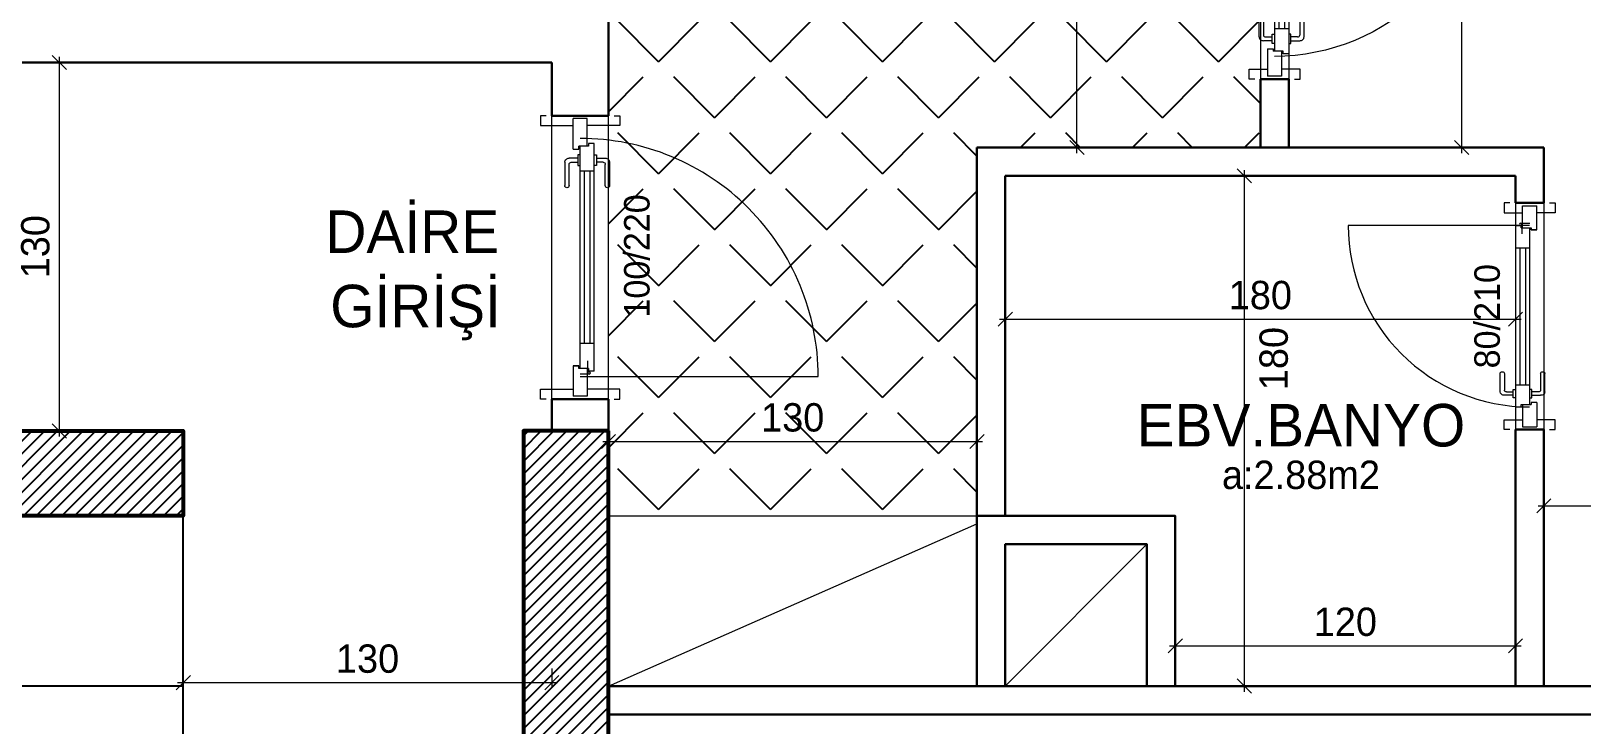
# Model space of a CAD drawing. Header units: centimetres. Extents: x 562865 to 1310255, y -148070 to 32737.
# Drawn here: x 655124 to 655670, y -25463 to -25218 of the extents above; entities that cross this region are included whole.
import ezdxf
from ezdxf.enums import TextEntityAlignment as Align

# ---------------------------------------------------------------- set-up
doc = ezdxf.new("R2010")
doc.units = ezdxf.units.CM
doc.header["$LTSCALE"] = 2.5
doc.linetypes.add('DASHED', pattern=[0.25, 0.125, -0.125])
doc.layers.get('0').update_dxf_attribs({"color": 86})
for name, color, linetype, lineweight in [('1', 126, 'Continuous', 25), ('DUVAR', 4, 'Continuous', 30), ('duvar-kesim', 7, 'Continuous', 0), ('iç ölçü', 106, 'Continuous', 18), ('kapi', 9, 'Continuous', 0), ('kolon', 1, 'Continuous', 53), ('TEFRIS', 33, 'Continuous', 0)]:
    doc.layers.add(name, color=color, linetype=linetype, lineweight=lineweight)
for name, color, linetype in [('alan', 7, 'Continuous'), ('kapi-yazi', 7, 'Continuous'), ('mahal', 7, 'Continuous'), ('MERBAS', 231, 'Continuous'), ('tarama', 173, 'Continuous'), ('TARAMA KOLON', 252, 'Continuous')]:
    doc.layers.add(name, color=color, linetype=linetype)
doc.styles.add('PINAR', font='comic.ttf')
doc.dimstyles.new('TEMİZ ÖLÇÜ', dxfattribs={"dimtxt": 10, "dimasz": 5, "dimexe": 1.8, "dimexo": 0.625, "dimgap": 3, "dimtad": 1, "dimdec": 0, "dimrnd": 0.5, "dimzin": 1, "dimdsep": 46, "dimtxsty": 'PINAR', "dimblk": 'OBLIQUE', "dimcen": 0.9, "dimdle": 2, "dimclrd": 256, "dimclre": 256, "dimclrt": 7, "dimadec": 0, "dimazin": 0, "dimtfac": 1, "dimtdec": 0, "dimtofl": 0, "dimtmove": 2, "dimatfit": 2, "dimfxl": 10, "dimfxlon": 1, "dimlwd": -1, "dimlwe": -1, "dimarcsym": 0})

# ---------------------------------------------------------------- blocks, each defined once
blk = doc.blocks.new('_Oblique')
at = {"color": 0, "linetype": 'ByBlock', "lineweight": -2}
blk.add_line((-0.5, -0.5), (0.5, 0.5), dxfattribs=at)
blk = doc.blocks.new('*D1722')
at = {"layer": 'Defpoints', "color": 0}
for p in [(655457.34, -25265.05), (655327.34, -25320.05), (655457.34, -25363.1)]:
    blk.add_point(p, dxfattribs=at)
at = {"layer": 'iç ölçü'}
for p, q in [((655327.34, -25353.1), (655327.34, -25364.9)), ((655457.34, -25353.1), (655457.34, -25364.9)), ((655325.34, -25363.1), (655459.34, -25363.1))]:
    blk.add_line(p, q, dxfattribs=at)
at = {"layer": 'iç ölçü', "linetype": 'ByBlock', "xscale": 5, "yscale": 5, "zscale": 5, "rotation": 180}
blk.add_blockref('_Oblique', (655327.34, -25363.1), dxfattribs=at)
at = {"layer": 'iç ölçü', "linetype": 'ByBlock', "xscale": 5, "yscale": 5, "zscale": 5}
blk.add_blockref('_Oblique', (655457.34, -25363.1), dxfattribs=at)
at = {"layer": 'iç ölçü', "color": 7, "insert": (655392.34, -25354.67), "char_height": 10, "attachment_point": 5, "style": 'PINAR'}
blk.add_mtext('130', dxfattribs=at)
blk = doc.blocks.new('*D1737')
at = {"layer": 'Defpoints', "color": 0}
for p in [(655549.39, -25269.39), (655549.39, -25449.39), (655551.67, -25449.39)]:
    blk.add_point(p, dxfattribs=at)
at = {"layer": 'iç ölçü'}
for p, q in [((655550.01, -25269.39), (655553.47, -25269.39)), ((655551.67, -25267.39), (655551.67, -25451.39)), ((655550.01, -25449.39), (655553.47, -25449.39))]:
    blk.add_line(p, q, dxfattribs=at)
at = {"layer": 'iç ölçü', "linetype": 'ByBlock', "xscale": 5, "yscale": 5, "zscale": 5}
for p, rotation in [((655551.67, -25269.39), 90), ((655551.67, -25449.39), 270)]:
    blk.add_blockref('_Oblique', p, dxfattribs=dict(at, rotation=rotation))
at = {"layer": 'iç ölçü', "color": 7, "insert": (655562.1, -25333.86), "char_height": 10, "attachment_point": 5, "rotation": 90, "style": 'PINAR'}
blk.add_mtext('180', dxfattribs=at)
blk = doc.blocks.new('*D1738')
at = {"layer": 'Defpoints', "color": 0}
for p in [(655527.34, -25427.44), (655647.34, -25427.44), (655647.34, -25435.2)]:
    blk.add_point(p, dxfattribs=at)
at = {"layer": 'iç ölçü'}
for p, q in [((655527.34, -25428.07), (655527.34, -25437)), ((655647.34, -25428.07), (655647.34, -25437)), ((655525.34, -25435.2), (655649.34, -25435.2))]:
    blk.add_line(p, q, dxfattribs=at)
at = {"layer": 'iç ölçü', "linetype": 'ByBlock', "xscale": 5, "yscale": 5, "zscale": 5, "rotation": 180}
blk.add_blockref('_Oblique', (655527.34, -25435.2), dxfattribs=at)
at = {"layer": 'iç ölçü', "linetype": 'ByBlock', "xscale": 5, "yscale": 5, "zscale": 5}
blk.add_blockref('_Oblique', (655647.34, -25435.2), dxfattribs=at)
at = {"layer": 'iç ölçü', "color": 7, "insert": (655587.34, -25426.79), "char_height": 10, "attachment_point": 5, "style": 'PINAR'}
blk.add_mtext('120', dxfattribs=at)
blk = doc.blocks.new('*D1740')
at = {"layer": 'Defpoints', "color": 0}
for p in [(655657.34, -25377.37), (656005.38, -25377.37), (656005.38, -25385.8)]:
    blk.add_point(p, dxfattribs=at)
at = {"layer": 'iç ölçü'}
for p, q in [((655657.34, -25378), (655657.34, -25387.6)), ((656005.38, -25378), (656005.38, -25387.6)), ((655655.34, -25385.8), (656007.38, -25385.8))]:
    blk.add_line(p, q, dxfattribs=at)
at = {"layer": 'iç ölçü', "linetype": 'ByBlock', "xscale": 5, "yscale": 5, "zscale": 5, "rotation": 180}
blk.add_blockref('_Oblique', (655657.34, -25385.8), dxfattribs=at)
at = {"layer": 'iç ölçü', "linetype": 'ByBlock', "xscale": 5, "yscale": 5, "zscale": 5}
blk.add_blockref('_Oblique', (656005.38, -25385.8), dxfattribs=at)
at = {"layer": 'iç ölçü', "color": 7, "insert": (655831.36, -25377.34), "char_height": 10, "attachment_point": 5, "style": 'PINAR'}
blk.add_mtext('348', dxfattribs=at)
blk = doc.blocks.new('*D1744')
at = {"layer": 'Defpoints', "color": 0}
for p in [(655632, -25119.39), (655628.35, -25259.39), (655632, -25259.39)]:
    blk.add_point(p, dxfattribs=at)
at = {"layer": 'iç ölçü'}
for p, q in [((655628.35, -25117.39), (655628.35, -25261.39)), ((655631.37, -25119.39), (655626.55, -25119.39)), ((655631.37, -25259.39), (655626.55, -25259.39))]:
    blk.add_line(p, q, dxfattribs=at)
at = {"layer": 'iç ölçü', "linetype": 'ByBlock', "xscale": 5, "yscale": 5, "zscale": 5}
for p, rotation in [((655628.35, -25119.39), 90), ((655628.35, -25259.39), 270)]:
    blk.add_blockref('_Oblique', p, dxfattribs=dict(at, rotation=rotation))
at = {"layer": 'iç ölçü', "color": 7, "insert": (655619.94, -25189.39), "char_height": 10, "attachment_point": 5, "rotation": 90, "style": 'PINAR'}
blk.add_mtext('140', dxfattribs=at)
blk = doc.blocks.new('fm-door1')
at = {"linetype": 'Continuous'}
for p, q in [((0, 25), (0, -25)), ((100, 25), (0, 25)), ((79.7, 31.8), (79.7, -0.3)), ((84, 27.6), (127.8, 27.6)), ((90, 50), (910, 50)), ((90, 50), (90, 30)), ((100, 30), (90, 30)), ((100, 30), (100, -5)), ((100, 30), (100, -5)), ((100, 0), (900, 0)), ((190, 50), (190, 0)), ((810, 50), (810, 0)), ((910, 30), (900, 30)), ((900, 30), (900, -5)), ((900, 25), (1000, 25)), ((910, 50), (910, 30)), ((1000, 25), (1000, -25)), ((110, -25), (0, -25)), ((100, -5), (110, -5)), ((110, -5), (100, -5)), ((110, -5), (110, -25)), ((110, -25), (110, -5)), ((890, -25), (890, -5)), ((890, -5), (900, -5)), ((890, -25), (1000, -25))]:
    blk.add_line(p, q, dxfattribs=at)
at = {"color": 8, "linetype": 'Continuous'}
for p, q in [((190, 35), (810, 35)), ((190, 15), (810, 15))]:
    blk.add_line(p, q, dxfattribs=at)
at = {"linetype": 'Continuous'}
for points in [[(857.6, 58.1), (857.6, 88.9, 0.414214), (842.4, 104.1), (758.6, 104.1, 1), (758.6, 88.9), (834.8, 88.9, -0.414214), (842.4, 81.3), (842.4, 58.1)], [(857.6, -8.1), (857.6, -38.9, -0.414214), (842.4, -54.1), (758.6, -54.1, -1), (758.6, -38.9), (834.8, -38.9, 0.414214), (842.4, -31.3), (842.4, -8.1)]]:
    blk.add_lwpolyline(points, format="xyb", dxfattribs=at)
for points in [[(869, 50), (869, 58.1), (831, 58.1), (831, 50)], [(869, 0), (869, -8.1), (831, -8.1), (831, 0)]]:
    blk.add_lwpolyline(points, dxfattribs=at)
blk.add_circle((84, 31.8), 4.26, dxfattribs=at)
blk = doc.blocks.new('*D1753')
at = {"layer": 'Defpoints', "color": 0}
for p in [(655492.64, -24959.39), (655557.34, -24959.39), (655502.85, -25259.39)]:
    blk.add_point(p, dxfattribs=at)
at = {"layer": 'iç ölçü'}
for p, q in [((655502.64, -24959.39), (655490.84, -24959.39)), ((655492.64, -25261.39), (655492.64, -24957.39)), ((655502.23, -25259.39), (655490.84, -25259.39))]:
    blk.add_line(p, q, dxfattribs=at)
at = {"layer": 'iç ölçü', "linetype": 'ByBlock', "xscale": 5, "yscale": 5, "zscale": 5}
for p, rotation in [((655492.64, -24959.39), 90), ((655492.64, -25259.39), 270)]:
    blk.add_blockref('_Oblique', p, dxfattribs=dict(at, rotation=rotation))
at = {"layer": 'iç ölçü', "color": 7, "insert": (655484.22, -25109.39), "char_height": 10, "attachment_point": 5, "rotation": 90, "style": 'PINAR'}
blk.add_mtext('300', dxfattribs=at)
blk = doc.blocks.new('*D1754')
at = {"layer": 'Defpoints', "color": 0}
for p in [(655467.34, -25269.39), (655647.34, -25269.39), (655647.34, -25319.97)]:
    blk.add_point(p, dxfattribs=at)
at = {"layer": 'iç ölçü'}
for p, q in [((655467.34, -25309.97), (655467.34, -25321.77)), ((655647.34, -25309.97), (655647.34, -25321.77)), ((655465.34, -25319.97), (655649.34, -25319.97))]:
    blk.add_line(p, q, dxfattribs=at)
at = {"layer": 'iç ölçü', "linetype": 'ByBlock', "xscale": 5, "yscale": 5, "zscale": 5, "rotation": 180}
blk.add_blockref('_Oblique', (655467.34, -25319.97), dxfattribs=at)
at = {"layer": 'iç ölçü', "linetype": 'ByBlock', "xscale": 5, "yscale": 5, "zscale": 5}
blk.add_blockref('_Oblique', (655647.34, -25319.97), dxfattribs=at)
at = {"layer": 'iç ölçü', "color": 7, "insert": (655557.34, -25311.52), "char_height": 10, "attachment_point": 5, "style": 'PINAR'}
blk.add_mtext('180', dxfattribs=at)
blk = doc.blocks.new('*D3148')
at = {"layer": 'Defpoints', "color": 0}
for p in [(655127.34, -25229.39), (655133.6, -25229.39), (655134.62, -25359.39)]:
    blk.add_point(p, dxfattribs=at)
at = {"layer": 'iç ölçü'}
for p, q in [((655133.6, -25361.39), (655133.6, -25227.39)), ((655128.6, -25229.39), (655135.4, -25229.39)), ((655133.99, -25359.39), (655131.8, -25359.39))]:
    blk.add_line(p, q, dxfattribs=at)
at = {"layer": 'iç ölçü', "linetype": 'ByBlock', "xscale": 5, "yscale": 5, "zscale": 5}
for p, rotation in [((655133.6, -25229.39), 90), ((655133.6, -25359.39), 270)]:
    blk.add_blockref('_Oblique', p, dxfattribs=dict(at, rotation=rotation))
at = {"layer": 'iç ölçü', "color": 7, "insert": (655125.17, -25294.39), "char_height": 10, "attachment_point": 5, "rotation": 90, "style": 'PINAR'}
blk.add_mtext('130', dxfattribs=at)
blk = doc.blocks.new('*D3149')
at = {"layer": 'Defpoints', "color": 0}
for p in [(655177.34, -25433.61), (655307.34, -25433.61), (655177.34, -25448.22)]:
    blk.add_point(p, dxfattribs=at)
at = {"layer": 'iç ölçü'}
for p, q in [((655177.34, -25443.22), (655177.34, -25450.02)), ((655307.34, -25443.22), (655307.34, -25450.02)), ((655309.34, -25448.22), (655175.34, -25448.22))]:
    blk.add_line(p, q, dxfattribs=at)
at = {"layer": 'iç ölçü', "linetype": 'ByBlock', "xscale": 5, "yscale": 5, "zscale": 5, "rotation": 180}
blk.add_blockref('_Oblique', (655177.34, -25448.22), dxfattribs=at)
at = {"layer": 'iç ölçü', "linetype": 'ByBlock', "xscale": 5, "yscale": 5, "zscale": 5}
blk.add_blockref('_Oblique', (655307.34, -25448.22), dxfattribs=at)
at = {"layer": 'iç ölçü', "color": 7, "insert": (655242.34, -25439.79), "char_height": 10, "attachment_point": 5, "style": 'PINAR'}
blk.add_mtext('130', dxfattribs=at)
blk = doc.blocks.new('SB')
at = {"layer": 'TARAMA KOLON'}
h = blk.add_hatch(dxfattribs=at)
h.set_pattern_fill('ANSI31', color=256, angle=7e-15)
h.paths.add_polyline_path([(655327.34, -25829.39), (655302.34, -25829.39), (655302.34, -25959.39), (655327.34, -25959.39)])
h.paths.add_polyline_path([(655437.34, -24424.14), (655477.34, -24424.14), (655477.34, -24494.14), (655437.34, -24494.14)])
h.paths.add_polyline_path([(655327.34, -25359.39), (655297.34, -25359.39), (655297.34, -25469.39), (655327.34, -25469.39)])
h.paths.add_polyline_path([(655327.34, -26079.39), (655327.34, -26109.39), (655257.34, -26109.39), (655257.34, -26079.39)])
h.paths.add_polyline_path([(654229.3, -24849.39), (654229.3, -24889.39), (654299.3, -24889.39), (654299.3, -24849.39)])
h.paths.add_polyline_path([(654269.3, -25899.39), (654229.3, -25899.39), (654229.3, -25829.39), (654269.3, -25829.39)])
h.paths.add_polyline_path([(654229.3, -25444.39), (654229.3, -25469.39), (654379.3, -25469.39), (654379.3, -25444.39)])
h.paths.add_polyline_path([(655112.34, -26369.39), (655142.34, -26369.39), (655142.34, -26429.39), (655112.34, -26429.39)])
h.paths.add_polyline_path([(654997.34, -26079.39), (654997.34, -26109.39), (654927.34, -26109.39), (654927.34, -26079.39)])
h.paths.add_polyline_path([(655437.34, -24889.39), (655467.34, -24889.39), (655467.34, -24829.39), (655437.34, -24829.39)])
h.paths.add_polyline_path([(655112.34, -26834.64), (655142.34, -26834.64), (655142.34, -26894.64), (655112.34, -26894.64)])
h.paths.add_polyline_path([(654787.34, -26369.39), (654817.34, -26369.39), (654817.34, -26429.39), (654787.34, -26429.39)])
h.paths.add_polyline_path([(655437.34, -26824.64), (655477.34, -26824.64), (655477.34, -26894.64), (655437.34, -26894.64)])
h.paths.add_polyline_path([(654299.3, -26369.39), (654299.3, -26409.39), (654229.3, -26409.39), (654229.3, -26369.39)])
h.paths.add_polyline_path([(654777.34, -26824.64), (654817.34, -26824.64), (654817.34, -26894.64), (654777.34, -26894.64)])
h.paths.add_polyline_path([(655437.34, -26369.39), (655467.34, -26369.39), (655467.34, -26429.39), (655437.34, -26429.39)])
h.paths.add_polyline_path([(655985.38, -25829.39), (656025.38, -25829.39), (656025.38, -25899.39), (655985.38, -25899.39)])
h.paths.add_polyline_path([(654927.34, -25959.39), (654927.34, -25359.39), (655177.34, -25359.39), (655177.34, -25389.39), (654952.35, -25389.39), (654952.35, -25729.39), (655177.34, -25729.39), (655177.34, -25754.39), (654952.34, -25754.39), (654952.34, -25934.39), (655177.34, -25934.39), (655177.34, -25959.39)])
h.paths.add_polyline_path([(654777.34, -24424.14), (654817.34, -24424.14), (654817.34, -24494.14), (654777.34, -24494.14)])
h.paths.add_polyline_path([(655985.38, -26824.64), (656025.38, -26824.64), (656025.38, -26894.64), (655985.38, -26894.64)])
h.paths.add_polyline_path([(654229.3, -24424.14), (654269.3, -24424.14), (654269.3, -24494.14), (654229.3, -24494.14)])
h.paths.add_polyline_path([(655107.34, -24424.14), (655147.34, -24424.14), (655147.34, -24494.14), (655107.34, -24494.14)])
h.paths.add_polyline_path([(655985.38, -24424.14), (656025.38, -24424.14), (656025.38, -24494.14), (655985.38, -24494.14)])
h.paths.add_polyline_path([(656025.38, -24849.39), (656025.38, -24889.39), (655955.38, -24889.39), (655955.38, -24849.39)])
h.paths.add_polyline_path([(654817.34, -24889.39), (654787.34, -24889.39), (654787.34, -24829.39), (654817.34, -24829.39)])
h.paths.add_polyline_path([(655114.84, -24849.39), (655139.84, -24849.39), (655139.84, -24999.39), (655114.84, -24999.39)])
h.paths.add_polyline_path([(656025.38, -26369.39), (656025.38, -26409.39), (655955.38, -26409.39), (655955.38, -26369.39)])
h.paths.add_polyline_path([(654229.3, -26824.64), (654269.3, -26824.64), (654269.3, -26894.64), (654229.3, -26894.64)])
h.paths.add_polyline_path([(656025.38, -25444.39), (656025.38, -25469.39), (655875.38, -25469.39), (655875.38, -25444.39)])
at = {"layer": 'kolon'}
for points in [[(654927.34, -25959.39), (654927.34, -25359.39), (655177.34, -25359.39), (655177.34, -25389.39), (654952.35, -25389.39), (654952.35, -25729.39), (655177.34, -25729.39), (655177.34, -25754.39), (654952.34, -25754.39), (654952.34, -25934.39), (655177.34, -25934.39), (655177.34, -25959.39)], [(655327.34, -25359.39), (655297.34, -25359.39), (655297.34, -25469.39), (655327.34, -25469.39)]]:
    blk.add_lwpolyline(points, close=True, dxfattribs=at)

msp = doc.modelspace()

# ---------------------------------------------------------------- hatches: boundary and pattern name
at = {"layer": 'tarama'}
h = msp.add_hatch(dxfattribs=at)
h.set_pattern_fill('ANGLE', color=256, scale=4, angle=45)
h.set_pattern_definition([(45, (0, 0), (-19.7565635, 19.7565635), [20.32, -7.62]), (135, (0, 0), (-19.7565635, -19.7565635), [20.32, -7.62])])
h.paths.add_polyline_path([(655557.34, -25259.39), (655467.34, -25259.39), (655457.34, -25259.39), (655457.34, -25389.39), (655327.34, -25389.39), (655327.34, -24959.39), (655557.34, -24959.39)])

# ---------------------------------------------------------------- linework, layer by layer
at = {"layer": '1', "linetype": 'DASHED', "ltscale": 20}
msp.add_line((655177.34, -25384.39), (655177.34, -25387.39), dxfattribs=at)
at = {"layer": 'DUVAR'}
for p, q in [((655327.34, -25248.18), (655327.34, -25209.39)), ((654947.34, -25229.39), (655307.34, -25229.39)), ((655307.34, -25248.18), (655307.34, -25229.39)), ((655557.34, -25235.25), (655557.34, -25259.39)), ((655557.34, -25235.25), (655567.34, -25235.25)), ((655567.34, -25235.25), (655567.34, -25259.39)), ((655307.34, -25248.18), (655327.34, -25248.18)), ((655657.34, -25259.39), (655457.34, -25259.39)), ((655457.34, -25259.39), (655457.34, -25392.15)), ((655657.34, -25259.39), (655657.34, -25278.92)), ((655647.34, -25269.39), (655467.34, -25269.39)), ((655467.34, -25269.39), (655467.34, -25389.39)), ((655647.34, -25269.39), (655647.34, -25278.92)), ((655657.34, -25278.92), (655647.34, -25278.92)), ((655307.34, -25359.39), (655307.34, -25348.18)), ((655307.34, -25348.18), (655327.34, -25348.18)), ((655327.34, -25359.39), (655327.34, -25348.18)), ((655647.34, -25358.92), (655647.34, -25449.39)), ((655657.34, -25358.92), (655647.34, -25358.92)), ((655657.34, -25358.92), (655657.34, -25449.39)), ((655517.34, -25399.39), (655517.34, -25449.39)), ((656025.38, -25449.39), (655327.34, -25449.39)), ((656025.38, -25459.39), (655327.34, -25459.39))]:
    msp.add_line(p, q, dxfattribs=at)
msp.add_lwpolyline([(655457.34, -25449.39), (655457.34, -25389.39), (655527.34, -25389.39), (655527.34, -25449.39)], dxfattribs=at)
msp.add_lwpolyline([(655517.34, -25449.39), (655467.34, -25449.39), (655467.34, -25399.39), (655517.34, -25399.39)], close=True, dxfattribs=at)
at = {"layer": 'duvar-kesim'}
for p, q in [((655557.34, -25145.25), (655557.34, -25235.25)), ((655567.34, -25145.25), (655567.34, -25235.25)), ((655307.34, -25348.18), (655307.34, -25248.18)), ((655327.34, -25348.18), (655327.34, -25248.18)), ((655647.34, -25278.92), (655647.34, -25358.92)), ((655657.34, -25278.92), (655657.34, -25358.92))]:
    msp.add_line(p, q, dxfattribs=at)
at = {"layer": 'iç ölçü'}
msp.add_line((655517.34, -25399.39), (655467.34, -25449.39), dxfattribs=at)
at = {"layer": 'kapi'}
for points in [[(655562.34, -25153.25), (655636.34, -25153.25, -0.414214), (655562.34, -25227.25, -0.414214)], [(655317.34, -25340.18), (655401.34, -25340.18, 0.414214), (655317.34, -25256.18, 0.414214)], [(655652.34, -25286.92), (655588.34, -25286.92, 0.414214), (655652.34, -25350.92, 0.414214)]]:
    msp.add_lwpolyline(points, format="xyb", dxfattribs=at)
for points in [[(655555.34, -25235.25), (655553.34, -25235.25), (655553.34, -25231.75), (655559.84, -25231.75)], [(655569.34, -25235.25), (655571.34, -25235.25), (655571.34, -25231.75), (655564.84, -25231.75)], [(655305.34, -25248.18), (655303.34, -25248.18), (655303.34, -25251.68), (655314.84, -25251.68)], [(655329.34, -25248.18), (655331.34, -25248.18), (655331.34, -25251.68), (655319.84, -25251.68)], [(655645.34, -25278.92), (655643.34, -25278.92), (655643.34, -25282.42), (655649.84, -25282.42)], [(655659.34, -25278.92), (655661.34, -25278.92), (655661.34, -25282.42), (655654.84, -25282.42)], [(655305.34, -25348.18), (655303.34, -25348.18), (655303.34, -25344.68), (655314.84, -25344.68)], [(655329.34, -25348.18), (655331.34, -25348.18), (655331.34, -25344.68), (655319.84, -25344.68)], [(655645.34, -25358.92), (655643.34, -25358.92), (655643.34, -25355.42), (655649.84, -25355.42)], [(655659.34, -25358.92), (655661.34, -25358.92), (655661.34, -25355.42), (655654.84, -25355.42)]]:
    msp.add_lwpolyline(points, dxfattribs=at)
at = {"layer": 'MERBAS'}
for p, q in [((655177.34, -25389.39), (654952.35, -25389.39)), ((655177.34, -25509.39), (655177.34, -25389.39))]:
    msp.add_line(p, q, dxfattribs=at)
msp.add_lwpolyline([(655177.34, -25449.39), (655082.35, -25449.39, 0.414214), (655012.35, -25519.39), (655012.35, -25599.39, 0.414214), (655082.35, -25669.39), (655177.34, -25669.39)], format="xyb", dxfattribs=at)
at = {"layer": 'TEFRIS'}
msp.add_lwpolyline([(655327.34, -25449.39), (655327.34, -25389.39), (655457.34, -25389.39), (655457.34, -25449.39), (655327.34, -25449.39), (655457.34, -25392.15)], dxfattribs=at)

# ---------------------------------------------------------------- block references
at = {"layer": 'kapi', "rotation": 270}
for p, xscale, yscale, zscale in [((655562.34, -25146.25), 0.08800000000000001, 0.1, 0.08800000000000001), ((655317.34, -25347.18), -0.09799999999995634, 0.09999999999990905, 0.098), ((655652.34, -25279.92), 0.07800000000000004, -0.1, 0.07800000000000001)]:
    msp.add_blockref('fm-door1', p, dxfattribs=dict(at, xscale=xscale, yscale=yscale, zscale=zscale))
at = {"layer": 'TARAMA KOLON'}
msp.add_blockref('SB', (0, 0), dxfattribs=at)

# ---------------------------------------------------------------- texts
at = {"layer": 'alan', "style": 'PINAR'}
msp.add_text('a:2.88m2', height=10, dxfattribs=at).set_placement((655571.67, -25379.87), align=Align.CENTER)
at = {"layer": 'kapi-yazi', "style": 'PINAR'}
for s, rotation, p in [('100/220', 90, (655337.34, -25297.65)), ('80/210', 450, (655637.34, -25318.92))]:
    msp.add_text(s, height=9, rotation=rotation, dxfattribs=at).set_placement(p, align=Align.MIDDLE_CENTER)
at = {"layer": 'mahal', "style": 'PINAR'}
for s, p in [('DAİRE', (655258.12, -25296.6)), ('GİRİŞİ', (655259.26, -25322.82)), ('EBV.BANYO', (655571.67, -25364.87))]:
    msp.add_text(s, height=15, dxfattribs=at).set_placement(p, align=Align.CENTER)

# ---------------------------------------------------------------- dimensions: what is measured, and where the dimension line sits
at = {"layer": 'iç ölçü'}
for base, p1, p2, picture, middle in [((655492.64, -24959.39), (655502.85, -25259.39), (655557.34, -24959.39), '*D1753', (655484.22, -25109.39)), ((655628.35, -25259.39), (655632, -25119.39), (655632, -25259.39), '*D1744', (655619.94, -25189.39))]:
    dim = msp.add_linear_dim(base=base, p1=p1, p2=p2, angle=90, dimstyle='TEMİZ ÖLÇÜ', dxfattribs=at)
    dim.commit()
    dim.dimension.update_dxf_attribs({"geometry": picture, "text_midpoint": middle})
for base, p1, p2, angle, picture, middle in [((655133.6, -25229.39), (655134.62, -25359.39), (655127.34, -25229.39), 90, '*D3148', (655125.17, -25294.39)), ((655177.34, -25448.22), (655307.34, -25433.61), (655177.34, -25433.61), 0, '*D3149', (655242.34, -25439.79))]:
    dim = msp.add_linear_dim(base=base, p1=p1, p2=p2, angle=angle, dimstyle='TEMİZ ÖLÇÜ', override={"dimfxl": 5, "dimarcsym": 1}, dxfattribs=at)
    dim.commit()
    dim.dimension.update_dxf_attribs({"geometry": picture, "text_midpoint": middle})
for base, p1, p2, picture, middle in [((655457.34, -25363.1), (655327.34, -25320.05), (655457.34, -25265.05), '*D1722', (655392.34, -25354.67)), ((655647.34, -25319.97), (655467.34, -25269.39), (655647.34, -25269.39), '*D1754', (655557.34, -25311.52)), ((656005.38, -25385.8), (655657.34, -25377.37), (656005.38, -25377.37), '*D1740', (655831.36, -25377.34)), ((655647.34, -25435.2), (655527.34, -25427.44), (655647.34, -25427.44), '*D1738', (655587.34, -25426.79))]:
    dim = msp.add_linear_dim(base=base, p1=p1, p2=p2, dimstyle='TEMİZ ÖLÇÜ', dxfattribs=at)
    dim.commit()
    dim.dimension.update_dxf_attribs({"geometry": picture, "text_midpoint": middle})
dim = msp.add_linear_dim(base=(655551.67, -25449.39), p1=(655549.39, -25269.39), p2=(655549.39, -25449.39), angle=90, dimstyle='TEMİZ ÖLÇÜ', dxfattribs=at)
dim.commit()
dim.dimension.update_dxf_attribs({"geometry": '*D1737', "text_midpoint": (655562.1, -25333.86), "dimtype": 160})

doc.saveas('drawing.dxf')
